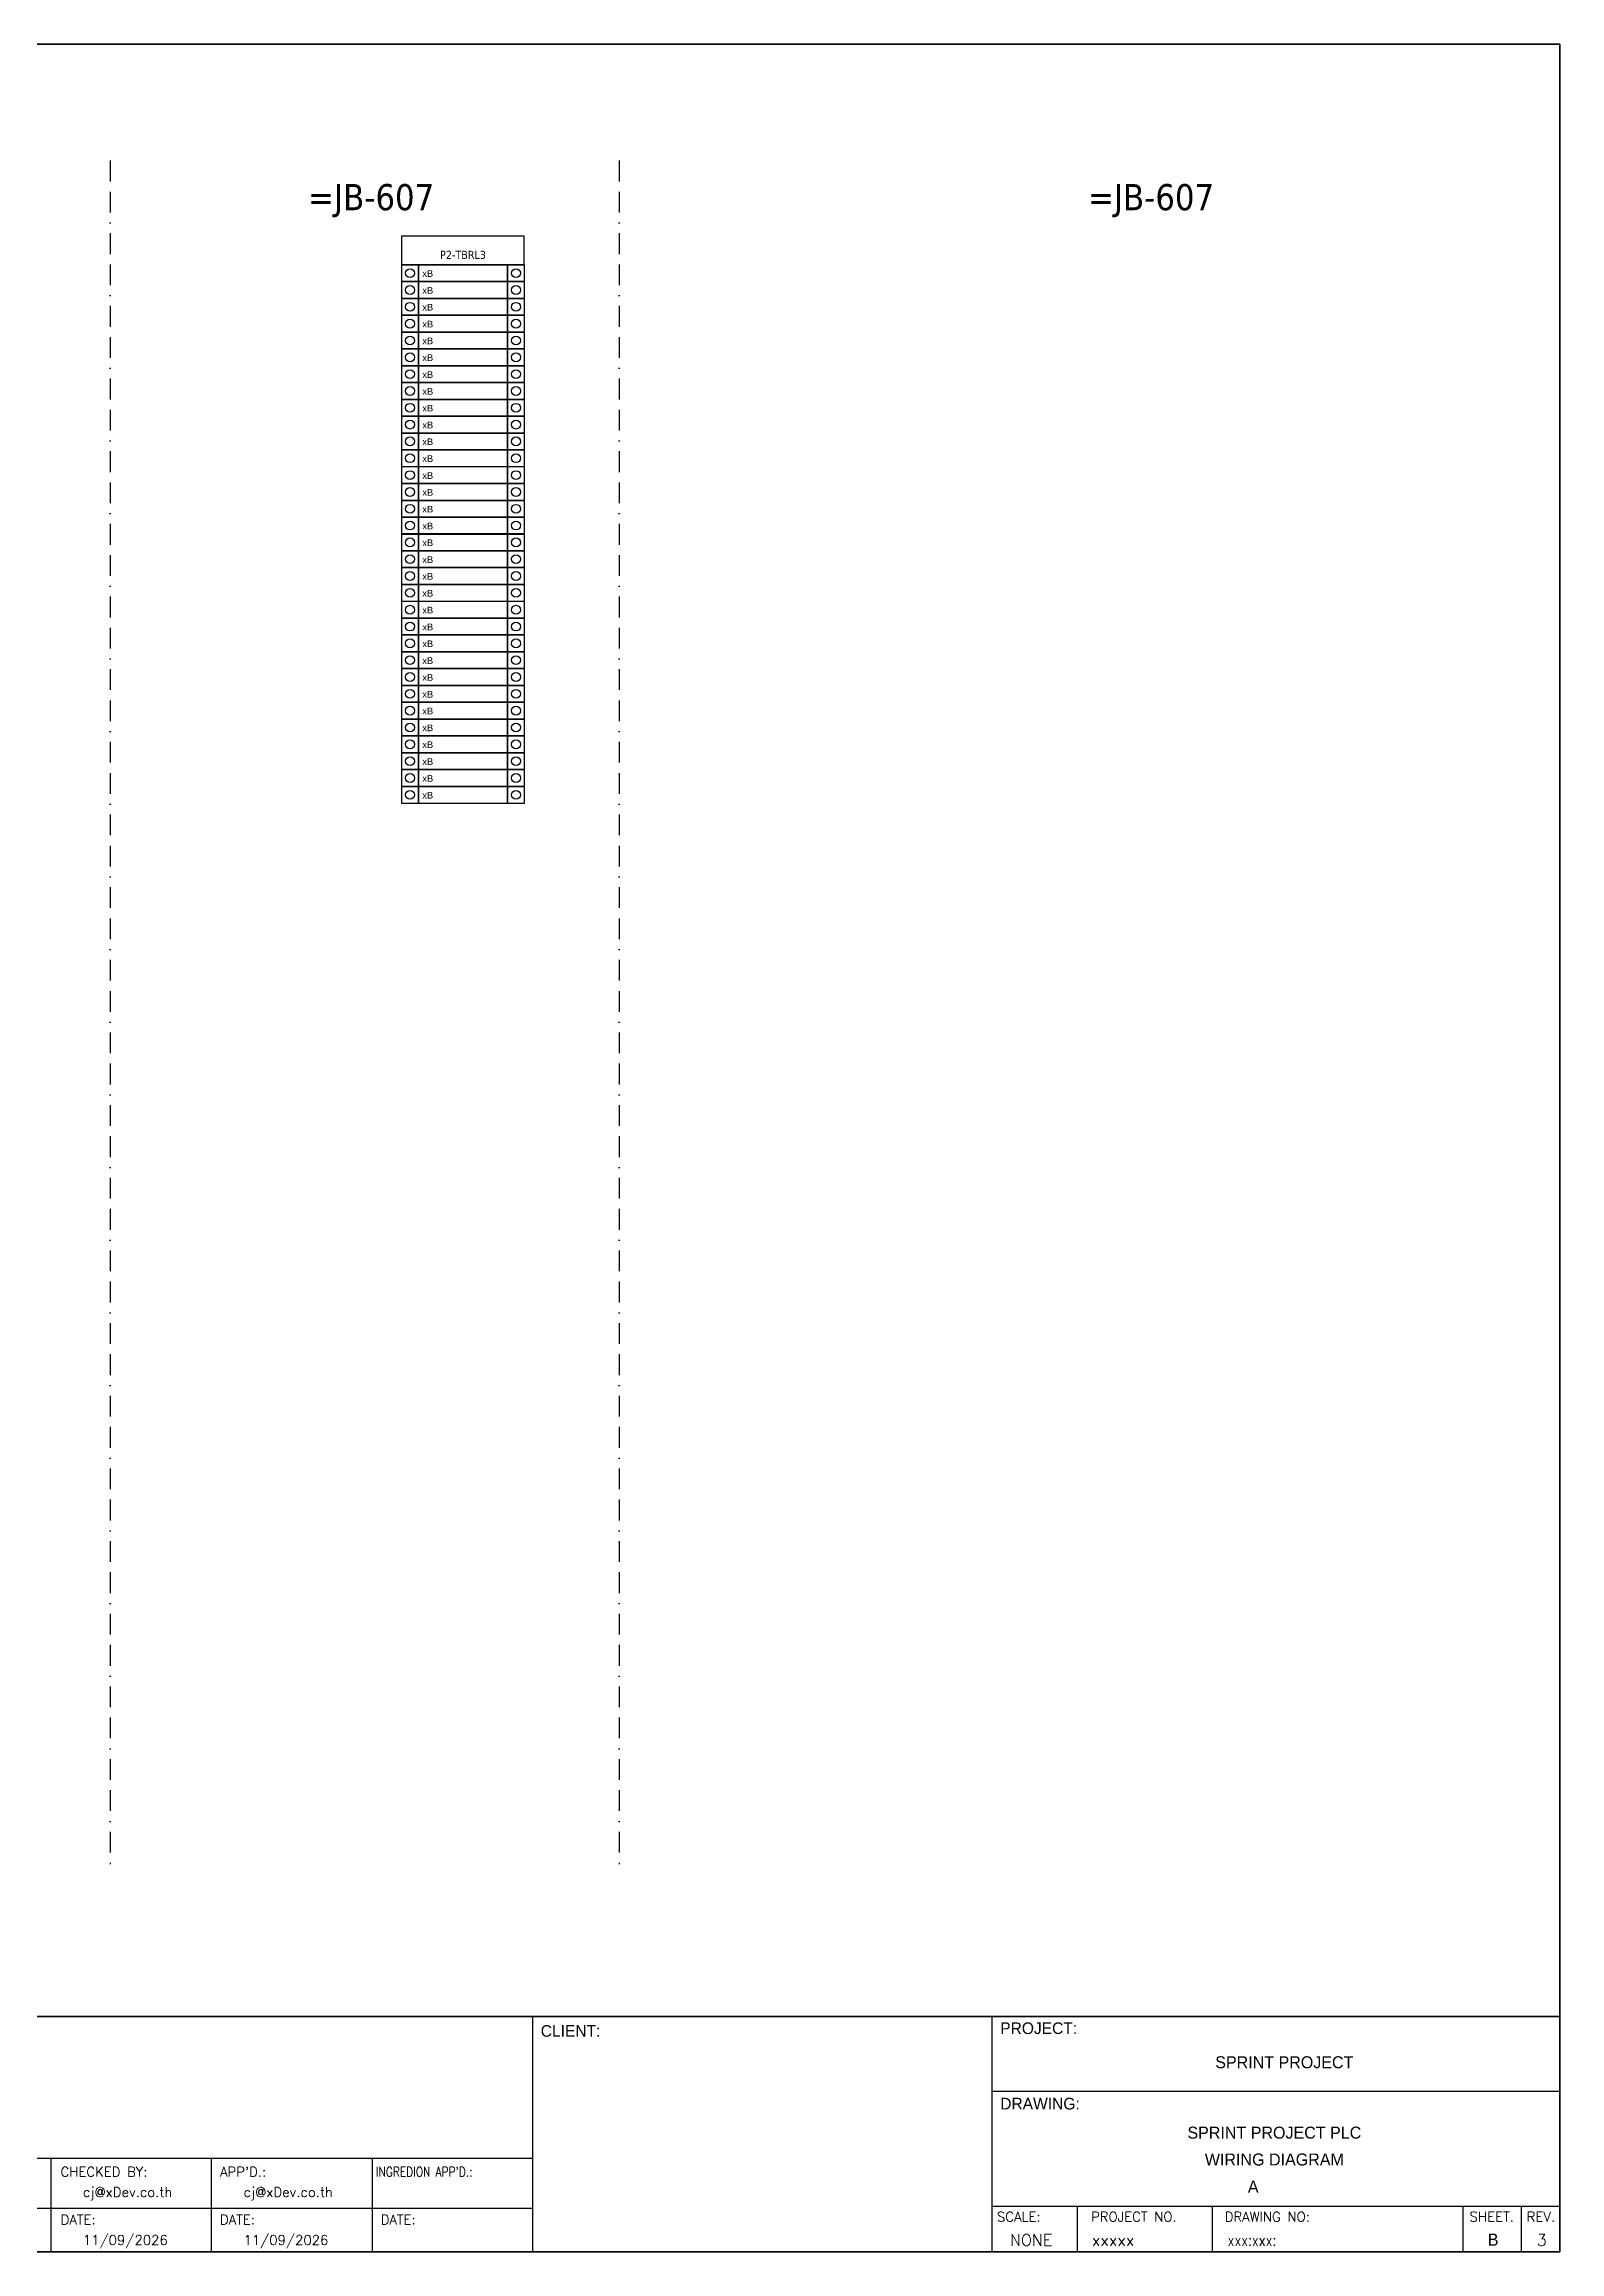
# Model space of a CAD drawing. Header units: millimetres. Extents: x 0 to 54213, y -3004 to 2820.
# Drawn here: x 35584 to 37440, y -3004 to -300 of the extents above; entities that cross this region are included whole.
import ezdxf
from ezdxf.enums import TextEntityAlignment as Align

# ---------------------------------------------------------------- set-up
doc = ezdxf.new("R2010")
doc.units = ezdxf.units.MM
doc.linetypes.add('BORDERX2', pattern=[88.9, 25.4, -12.7, 25.4, -12.7, 0, -12.7])
for name, color, linetype in [('GT_1', 9, 'Continuous'), ('HELPPOINT', 7, 'Continuous'), ('MEMBER', 7, 'Continuous'), ('x01001-FrameArea', 2, 'BORDERX2')]:
    doc.layers.add(name, color=color, linetype=linetype)
doc.styles.add('HTX11', font='O8111901')
doc.styles.add('ROMANS', font='romans.shx', dxfattribs={"width": 0.85, "height": 25})
doc.styles.get("Standard").update_dxf_attribs({"font": 'arial.ttf'})
doc.styles.add('Tahoma', font='')
doc.styles.get('Tahoma').set_extended_font_data('Tahoma')

# ---------------------------------------------------------------- blocks, each defined once
blk = doc.blocks.new('xTermSingleLayer7')
at = {"color": 7, "ltscale": 25.4}
for points in [[(0, -537), (537, -537), (537, 0), (0, 0)], [(537, -537), (3378, -537), (3378, 0), (537, 0)], [(3378, -537), (3915, -537), (3915, 0), (3378, 0)]]:
    blk.add_lwpolyline(points, close=True, dxfattribs=at)
for centre in [(268, -268), (3647, -268)]:
    blk.add_circle(centre, 141, dxfattribs=at)
blk.add_attdef('TERMINAL_B', (661, -387), '', height=212)

msp = doc.modelspace()

# ---------------------------------------------------------------- linework, layer by layer
at = {"color": 4}
for p, q in [((36848.7, -2948.1), (36848.7, -3004.2)), ((37014, -2948.1), (37014, -3004.2))]:
    msp.add_line(p, q, dxfattribs=at)
at = {"color": 4, "ltscale": 0.5}
for p, q in [((37321.1, -2948.1), (37321.1, -3004.2)), ((37321.1, -2948.1), (37321.1, -3004.2)), ((37392.3, -2948.1), (37392.3, -3004.2)), ((37392.3, -2948.1), (37392.3, -3004.2))]:
    msp.add_line(p, q, dxfattribs=at)
at = {"color": 4, "ltscale": 25.4}
msp.add_lwpolyline([(36021.3, -570.2), (36171.6, -570.2), (36171.6, -535), (36021.3, -535)], close=True, dxfattribs=at)
at = {"layer": 'GT_1', "color": 4}
for p, q in [((36182.2, -3004.2), (36182.2, -2716.1)), ((36744.5, -3004.2), (36744.5, -2716.1)), ((36744.5, -3004.2), (36744.5, -2716.1)), ((36744.5, -3004.2), (36744.5, -2716.1)), ((36182.2, -2889.9), (35395.2, -2889.9)), ((35592, -3004.2), (35592, -2889.9)), ((35788.7, -3004.2), (35788.7, -2889.9)), ((35985.5, -3004.2), (35985.5, -2889.9)), ((36182.2, -2951.3), (35395.2, -2951.3)), ((36744.5, -2948.1), (37439.7, -2948.1))]:
    msp.add_line(p, q, dxfattribs=at)
at = {"layer": 'HELPPOINT', "color": 4, "lineweight": 35}
for p, q in [((33546.4, -300), (37439.7, -300)), ((33546.4, -300), (37439.7, -300)), ((37439.7, -300), (37439.7, -3004.2)), ((37439.7, -300), (37439.7, -3004.2)), ((37439.7, -3004.2), (33546.4, -3004.2)), ((37439.7, -3004.2), (33546.4, -3004.2))]:
    msp.add_line(p, q, dxfattribs=at)
at = {"layer": 'HELPPOINT', "color": 4}
for p, q in [((36744.5, -2807.6), (37439.7, -2807.6)), ((36744.5, -2807.6), (37439.7, -2807.6)), ((36744.5, -2948.1), (37439.7, -2948.1))]:
    msp.add_line(p, q, dxfattribs=at)
at = {"layer": 'MEMBER', "color": 4, "lineweight": 35}
msp.add_line((33546.4, -2716.1), (37439.7, -2716.1), dxfattribs=at)
msp.add_line((33546.4, -2716.1), (37439.7, -2716.1), dxfattribs=at)
at = {"layer": 'MEMBER', "color": 4}
for p, q in [((36744.5, -2807.6), (37439.7, -2807.6)), ((36744.5, -2807.6), (37439.7, -2807.6)), ((36744.5, -2948.1), (37439.7, -2948.1)), ((36744.5, -2948.1), (37439.7, -2948.1))]:
    msp.add_line(p, q, dxfattribs=at)
at = {"layer": 'x01001-FrameArea'}
for p, q in [((35664.6, -442.7), (35664.6, -2529.2)), ((36287.7, -442.7), (36287.7, -2529.2))]:
    msp.add_line(p, q, dxfattribs=at)

# ---------------------------------------------------------------- block references
at = {"xscale": 0.0384, "yscale": 0.0384, "zscale": 0.0384}
for p in [(36021.3, -570.2), (36021.3, -590.8), (36021.3, -611.4), (36021.3, -632.1), (36021.3, -652.7), (36021.3, -673.3), (36021.3, -693.9), (36021.3, -714.5), (36021.3, -735.1), (36021.3, -755.7), (36021.3, -776.3), (36021.3, -796.9), (36021.3, -817.6), (36021.3, -838.2), (36021.3, -858.8), (36021.3, -879.4), (36021.3, -900), (36021.3, -920.6), (36021.3, -941.2), (36021.3, -961.8), (36021.3, -982.5), (36021.3, -1003.1), (36021.3, -1023.7), (36021.3, -1044.3), (36021.3, -1064.9), (36021.3, -1085.5), (36021.3, -1106.1), (36021.3, -1126.7), (36021.3, -1147.3), (36021.3, -1168), (36021.3, -1188.6), (36021.3, -1209.2)]:
    msp.add_blockref('xTermSingleLayer7', p, dxfattribs=at).add_auto_attribs({'TERMINAL_B': 'xB'})

# ---------------------------------------------------------------- texts
at = {"color": 2, "style": 'Tahoma'}
for p in [(35984.1, -487.4), (36939.2, -487.4)]:
    msp.add_text('=JB-607', height=32, dxfattribs=at).set_placement(p, align=Align.MIDDLE_CENTER)
at = {"color": 4, "style": 'Tahoma'}
msp.add_text('P2-TBRL3', height=9.95, dxfattribs=at).set_placement((36096.5, -558.1), align=Align.MIDDLE_CENTER)
at = {"color": 4, "ltscale": 100, "style": 'HTX11'}
for s, p in [('SPRINT PROJECT', (37102.3, -2772)), ('SPRINT PROJECT PLC', (37090.1, -2858.2)), ('WIRING DIAGRAM', (37090.1, -2891.1))]:
    msp.add_text(s, height=14.693, dxfattribs=at).set_placement(p, align=Align.MIDDLE_CENTER)
at = {"style": 'HTX11'}
for tag, text, height, p in [('A', 'A', 14.8, (37064.2, -2924.4)), ('B', 'CHASSIS C2 SLOT 8', 14.821, (37358, -2989.3))]:
    msp.add_attdef(tag, text=text, height=height, dxfattribs=at).set_placement(p, align=Align.MIDDLE_CENTER)
at = {"layer": 'GT_1', "color": 4, "style": 'HTX11'}
for s, p in [('CLIENT:', (36191.7, -2740.7)), ('PROJECT:', (36754.4, -2737.4)), ('DRAWING:', (36754.4, -2829.8))]:
    msp.add_text(s, height=14.25, dxfattribs=at).set_placement(p)
at = {"layer": 'MEMBER', "color": 4, "ltscale": 0.8, "style": 'ROMANS'}
for s, height, p in [('CHECKED BY:', 11.875, (35603.7, -2912.1)), ("APP'D.:", 11.88, (35798.9, -2912.1)), ('cj@xDev.co.th', 11.875, (35631, -2937)), ('cj@xDev.co.th', 11.875, (35827.7, -2937)), ('DATE:', 11.88, (35603.7, -2970.6)), ('DATE:', 11.88, (35798.9, -2970.6)), ('DATE:', 11.88, (35995.7, -2970.6)), ('SCALE:', 11.88, (36750.4, -2967.2)), ('PROJECT NO.', 11.875, (36865.6, -2967.2)), ('DRAWING NO:', 11.875, (37029.3, -2967.2)), ('SHEET.', 12, (37329.1, -2967.2)), ('REV.', 12, (37399, -2967.2)), ('11/09/2026', 11.88, (35631, -2995.7)), ('11/09/2026', 11.88, (35827.7, -2995.7)), ('NONE', 14.23, (36766.4, -2996.9)), ('xxxxx', 14.23, (36866.8, -2996.9))]:
    msp.add_text(s, height=height, dxfattribs=at).set_placement(p)
at = {"layer": 'MEMBER', "color": 4, "ltscale": 0.8, "style": 'ROMANS', "width": 0.8}
for s, height, p in [("INGREDION APP'D.:", 11.875, (35989.7, -2912.1)), ('xxx:xxx:', 14.23, (37033, -2996.9))]:
    msp.add_text(s, height=height, dxfattribs=at).set_placement(p)
at = {"layer": 'MEMBER', "color": 4, "ltscale": 0.8, "style": 'ROMANS'}
msp.add_text('3', height=14.2, dxfattribs=at).set_placement((37417.6, -2996.9), align=Align.CENTER)

doc.saveas('drawing.dxf')
